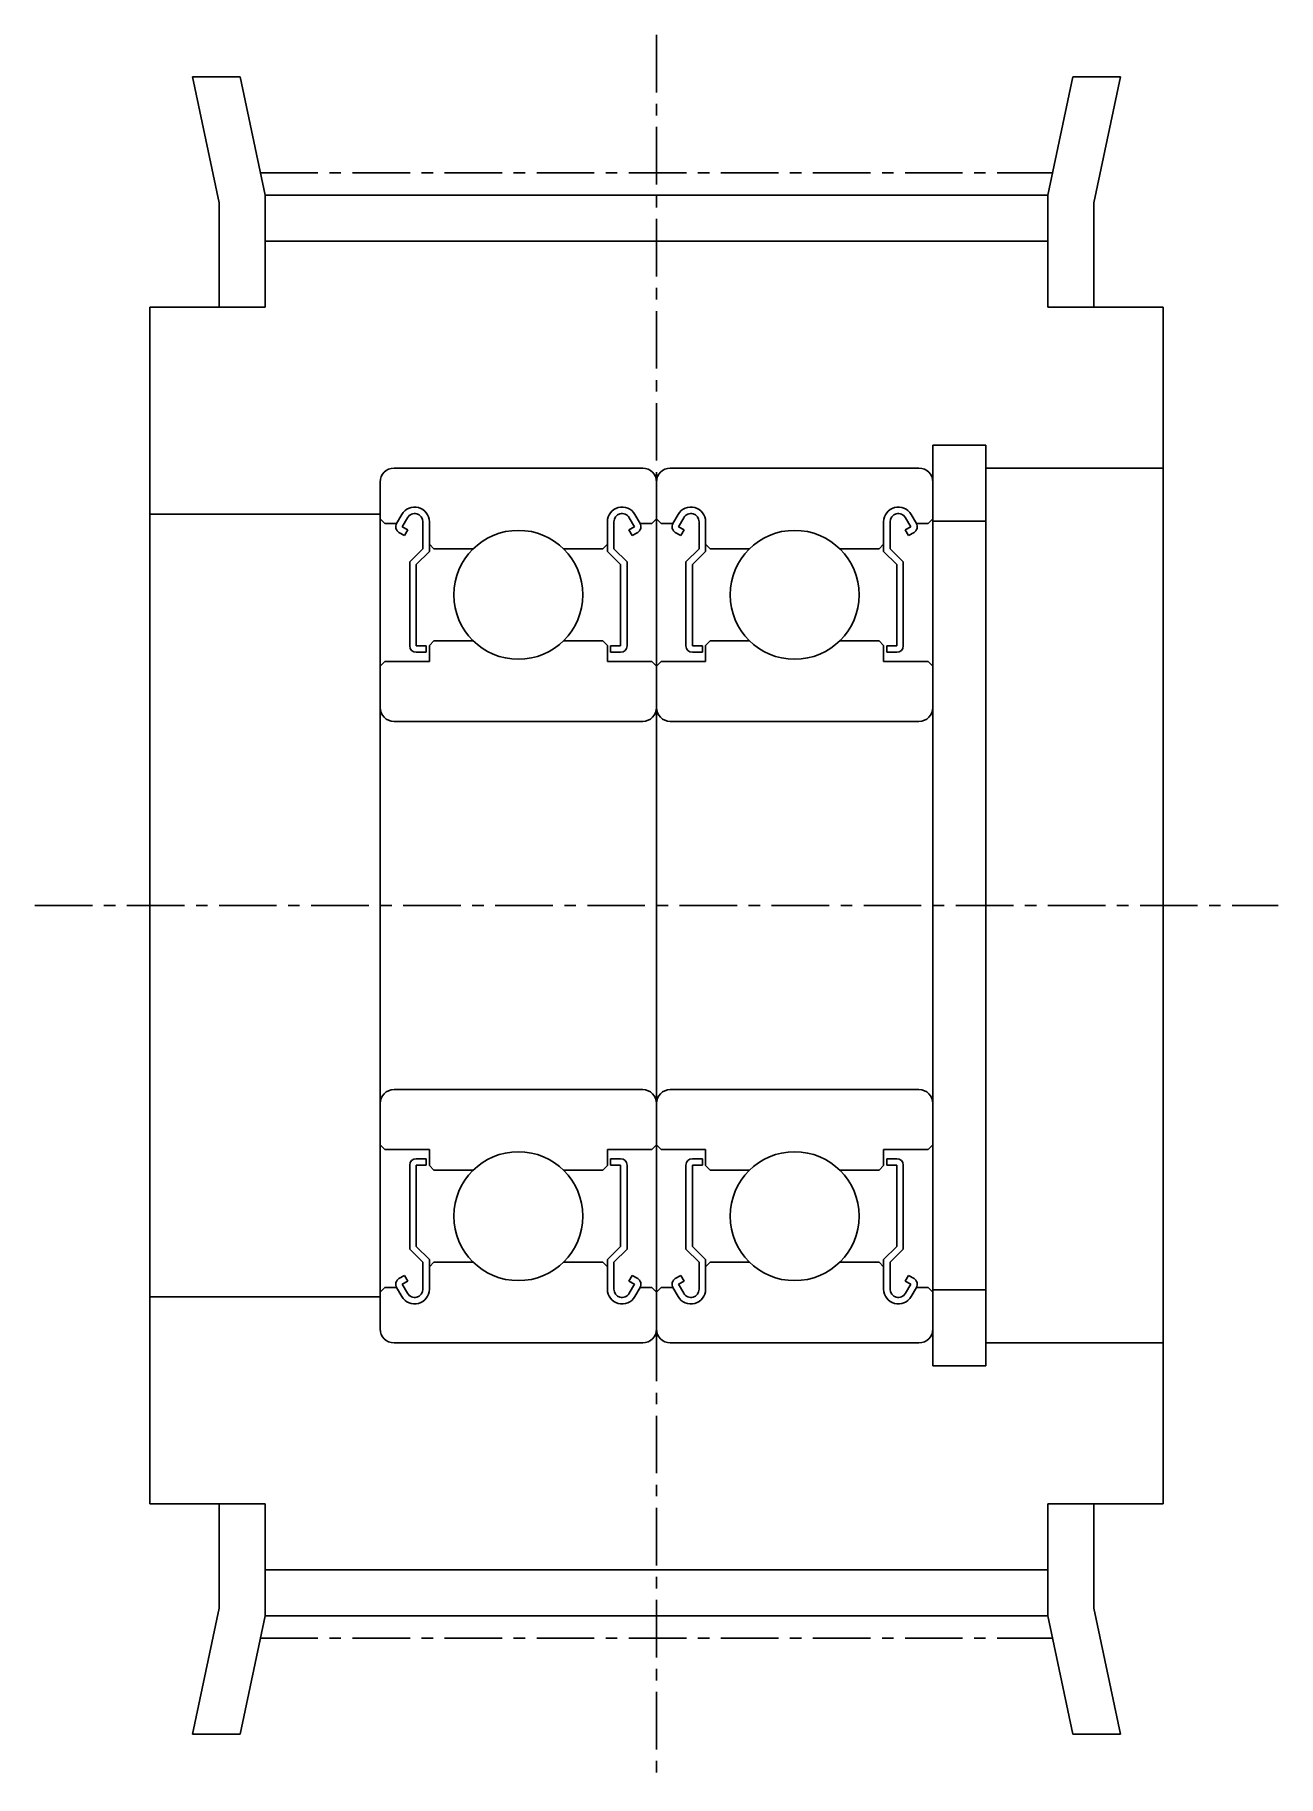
# Model space of a CAD drawing. Extents: x 5 to 103, y 5 to 109.
# Drawn here: x 76.5 to 103.5, y 71.09 to 108.91 of the extents above; entities outside this region: 2.
import ezdxf

# ---------------------------------------------------------------- set-up
doc = ezdxf.new("R2010")
doc.units = 0
doc.linetypes.add('CENTER', pattern=[2, 1.25, -0.25, 0.25, -0.25])
doc.layers.get('0').update_dxf_attribs({"linetype": 'CONTINUOUS'})
doc.layers.add('CENTER', color=1, linetype='CENTER')

msp = doc.modelspace()

# ---------------------------------------------------------------- linework, layer by layer
at = {"color": 7, "linetype": 'CONTINUOUS'}
for p, q in [((79.922, 108), (80.5, 105.268)), ((79.922, 108), (80.957, 108)), ((80.957, 108), (81.5, 105.435)), ((99.043, 108), (98.5, 105.435)), ((100.078, 108), (99.043, 108)), ((100.078, 108), (99.5, 105.268)), ((80.5, 105.268), (80.5, 103)), ((81.5, 105.435), (98.5, 105.435)), ((81.5, 105.435), (81.5, 103)), ((98.5, 105.435), (98.5, 103)), ((99.5, 105.268), (99.5, 103)), ((81.5, 104.435), (98.5, 104.435)), ((79, 103), (81.5, 103)), ((79, 103), (79, 77)), ((101, 103), (98.5, 103)), ((101, 103), (101, 77)), ((96, 80), (96, 100)), ((96, 100), (97.15, 100)), ((97.15, 100), (97.15, 80)), ((84.3, 99.5), (89.7, 99.5)), ((90.3, 99.5), (95.7, 99.5)), ((97.15, 99.5), (101, 99.5)), ((97.487, 99.5), (97.487, 99.5)), ((97.825, 99.5), (97.825, 99.5)), ((84, 99.2), (84, 90)), ((90, 99.2), (90, 90)), ((90, 99.2), (90, 90)), ((96, 99.2), (96, 90)), ((84, 98.5), (79, 98.5)), ((84, 98.4), (84.1, 98.3)), ((84.356, 98.3), (84.472, 98.496)), ((84.479, 98.229), (84.595, 98.425)), ((89.521, 98.229), (89.405, 98.425)), ((89.644, 98.3), (89.528, 98.496)), ((90, 98.4), (89.9, 98.3)), ((90, 98.4), (90.1, 98.3)), ((90.356, 98.3), (90.472, 98.496)), ((90.479, 98.229), (90.595, 98.425)), ((95.521, 98.229), (95.405, 98.425)), ((95.644, 98.3), (95.528, 98.496)), ((96, 98.4), (95.9, 98.3)), ((84.1, 98.3), (84.356, 98.3)), ((84.408, 98.106), (84.531, 98.035)), ((84.602, 98.158), (84.479, 98.229)), ((84.531, 98.035), (84.602, 98.158)), ((84.924, 98.337), (84.924, 97.75)), ((85.067, 98.337), (85.067, 97.691)), ((88.933, 98.337), (88.933, 97.691)), ((89.076, 98.337), (89.076, 97.75)), ((89.398, 98.158), (89.521, 98.229)), ((89.469, 98.035), (89.398, 98.158)), ((89.592, 98.106), (89.469, 98.035)), ((89.9, 98.3), (89.644, 98.3)), ((90.1, 98.3), (90.356, 98.3)), ((90.408, 98.106), (90.531, 98.035)), ((90.602, 98.158), (90.479, 98.229)), ((90.531, 98.035), (90.602, 98.158)), ((90.924, 98.337), (90.924, 97.75)), ((91.067, 98.337), (91.067, 97.691)), ((94.933, 98.337), (94.933, 97.691)), ((95.076, 98.337), (95.076, 97.75)), ((95.398, 98.158), (95.521, 98.229)), ((95.469, 98.035), (95.398, 98.158)), ((95.592, 98.106), (95.469, 98.035)), ((95.9, 98.3), (95.644, 98.3)), ((96, 98.35), (97.15, 98.35)), ((84.924, 97.75), (84.64, 97.466)), ((85.067, 97.691), (84.782, 97.407)), ((85.067, 97.85), (85.167, 97.75)), ((85.167, 97.75), (86.02, 97.75)), ((88.833, 97.75), (87.98, 97.75)), ((88.933, 97.85), (88.833, 97.75)), ((88.933, 97.691), (89.218, 97.407)), ((89.076, 97.75), (89.36, 97.466)), ((90.924, 97.75), (90.64, 97.466)), ((91.067, 97.691), (90.782, 97.407)), ((91.067, 97.85), (91.167, 97.75)), ((91.167, 97.75), (92.02, 97.75)), ((94.833, 97.75), (93.98, 97.75)), ((94.933, 97.85), (94.833, 97.75)), ((94.933, 97.691), (95.218, 97.407)), ((95.076, 97.75), (95.36, 97.466)), ((84.64, 97.466), (84.64, 95.642)), ((84.782, 95.642), (84.782, 97.407)), ((89.218, 95.642), (89.218, 97.407)), ((89.36, 97.466), (89.36, 95.642)), ((90.64, 97.466), (90.64, 95.642)), ((90.782, 95.642), (90.782, 97.407)), ((95.218, 95.642), (95.218, 97.407)), ((95.36, 97.466), (95.36, 95.642)), ((90, 96.9), (90, 96.9)), ((96, 96.9), (96, 96.9)), ((85.067, 95.65), (85.167, 95.75)), ((85.167, 95.75), (86.02, 95.75)), ((88.833, 95.75), (87.98, 95.75)), ((88.933, 95.65), (88.833, 95.75)), ((91.067, 95.65), (91.167, 95.75)), ((91.167, 95.75), (92.02, 95.75)), ((94.833, 95.75), (93.98, 95.75)), ((94.933, 95.65), (94.833, 95.75)), ((84.996, 95.642), (84.782, 95.642)), ((84.782, 95.5), (84.996, 95.5)), ((84.996, 95.5), (84.996, 95.642)), ((85.067, 95.3), (85.067, 95.65)), ((88.933, 95.3), (88.933, 95.65)), ((89.004, 95.642), (89.218, 95.642)), ((89.004, 95.5), (89.004, 95.642)), ((89.218, 95.5), (89.004, 95.5)), ((90.996, 95.642), (90.782, 95.642)), ((90.782, 95.5), (90.996, 95.5)), ((90.996, 95.5), (90.996, 95.642)), ((91.067, 95.3), (91.067, 95.65)), ((94.933, 95.3), (94.933, 95.65)), ((95.004, 95.5), (95.004, 95.642)), ((95.004, 95.642), (95.218, 95.642)), ((95.218, 95.5), (95.004, 95.5)), ((84, 95.2), (84.1, 95.3)), ((84.1, 95.3), (85.067, 95.3)), ((89.9, 95.3), (88.933, 95.3)), ((90, 95.2), (89.9, 95.3)), ((90, 95.2), (90.1, 95.3)), ((90.1, 95.3), (91.067, 95.3)), ((95.9, 95.3), (94.933, 95.3)), ((96, 95.2), (95.9, 95.3)), ((90, 94.6), (90, 94.6)), ((96, 94.6), (96, 94.6)), ((89.7, 94), (84.3, 94)), ((95.7, 94), (90.3, 94)), ((84, 80.8), (84, 90)), ((90, 80.8), (90, 90)), ((90, 80.8), (90, 90)), ((96, 80.8), (96, 90)), ((89.7, 86), (84.3, 86)), ((95.7, 86), (90.3, 86)), ((84, 84.8), (84.1, 84.7)), ((90, 84.8), (89.9, 84.7)), ((90, 84.8), (90.1, 84.7)), ((96, 84.8), (95.9, 84.7)), ((84.1, 84.7), (85.067, 84.7)), ((84.782, 84.5), (84.996, 84.5)), ((84.996, 84.5), (84.996, 84.358)), ((85.067, 84.7), (85.067, 84.35)), ((88.933, 84.7), (88.933, 84.35)), ((89.9, 84.7), (88.933, 84.7)), ((89.004, 84.5), (89.004, 84.358)), ((89.218, 84.5), (89.004, 84.5)), ((90.1, 84.7), (91.067, 84.7)), ((90.782, 84.5), (90.996, 84.5)), ((90.996, 84.5), (90.996, 84.358)), ((91.067, 84.7), (91.067, 84.35)), ((95.9, 84.7), (94.933, 84.7)), ((94.933, 84.7), (94.933, 84.35)), ((95.218, 84.5), (95.004, 84.5)), ((95.004, 84.5), (95.004, 84.358)), ((84.64, 82.534), (84.64, 84.358)), ((84.782, 84.358), (84.782, 82.593)), ((84.996, 84.358), (84.782, 84.358)), ((85.067, 84.35), (85.167, 84.25)), ((85.167, 84.25), (86.02, 84.25)), ((88.833, 84.25), (87.98, 84.25)), ((88.933, 84.35), (88.833, 84.25)), ((89.004, 84.358), (89.218, 84.358)), ((89.218, 84.358), (89.218, 82.593)), ((89.36, 82.534), (89.36, 84.358)), ((90.64, 82.534), (90.64, 84.358)), ((90.996, 84.358), (90.782, 84.358)), ((90.782, 84.358), (90.782, 82.593)), ((91.067, 84.35), (91.167, 84.25)), ((91.167, 84.25), (92.02, 84.25)), ((94.833, 84.25), (93.98, 84.25)), ((94.933, 84.35), (94.833, 84.25)), ((95.004, 84.358), (95.218, 84.358)), ((95.218, 84.358), (95.218, 82.593)), ((95.36, 82.534), (95.36, 84.358)), ((84.924, 82.25), (84.64, 82.534)), ((85.067, 82.309), (84.782, 82.593)), ((88.933, 82.309), (89.218, 82.593)), ((89.076, 82.25), (89.36, 82.534)), ((90.924, 82.25), (90.64, 82.534)), ((91.067, 82.309), (90.782, 82.593)), ((94.933, 82.309), (95.218, 82.593)), ((95.076, 82.25), (95.36, 82.534)), ((84.924, 81.663), (84.924, 82.25)), ((85.067, 81.663), (85.067, 82.309)), ((85.067, 82.15), (85.167, 82.25)), ((85.167, 82.25), (86.02, 82.25)), ((88.833, 82.25), (87.98, 82.25)), ((88.933, 82.15), (88.833, 82.25)), ((88.933, 81.663), (88.933, 82.309)), ((89.076, 81.663), (89.076, 82.25)), ((90.924, 81.663), (90.924, 82.25)), ((91.067, 81.663), (91.067, 82.309)), ((91.067, 82.15), (91.167, 82.25)), ((91.167, 82.25), (92.02, 82.25)), ((94.833, 82.25), (93.98, 82.25)), ((94.933, 82.15), (94.833, 82.25)), ((94.933, 81.663), (94.933, 82.309)), ((95.076, 81.663), (95.076, 82.25)), ((84.408, 81.894), (84.531, 81.965)), ((84.602, 81.842), (84.479, 81.771)), ((84.479, 81.771), (84.595, 81.575)), ((84.531, 81.965), (84.602, 81.842)), ((89.469, 81.965), (89.398, 81.842)), ((89.398, 81.842), (89.521, 81.771)), ((89.521, 81.771), (89.405, 81.575)), ((89.592, 81.894), (89.469, 81.965)), ((90.408, 81.894), (90.531, 81.965)), ((90.602, 81.842), (90.479, 81.771)), ((90.479, 81.771), (90.595, 81.575)), ((90.531, 81.965), (90.602, 81.842)), ((95.469, 81.965), (95.398, 81.842)), ((95.398, 81.842), (95.521, 81.771)), ((95.521, 81.771), (95.405, 81.575)), ((95.592, 81.894), (95.469, 81.965)), ((84, 81.5), (79, 81.5)), ((84, 81.6), (84.1, 81.7)), ((84.1, 81.7), (84.356, 81.7)), ((84.356, 81.7), (84.472, 81.504)), ((89.644, 81.7), (89.528, 81.504)), ((89.9, 81.7), (89.644, 81.7)), ((90, 81.6), (89.9, 81.7)), ((90, 81.6), (90.1, 81.7)), ((90.1, 81.7), (90.356, 81.7)), ((90.356, 81.7), (90.472, 81.504)), ((95.644, 81.7), (95.528, 81.504)), ((95.9, 81.7), (95.644, 81.7)), ((96, 81.6), (95.9, 81.7)), ((96, 81.65), (97.15, 81.65)), ((84.3, 80.5), (89.7, 80.5)), ((90.3, 80.5), (95.7, 80.5)), ((97.15, 80.5), (101, 80.5)), ((96, 80), (97.15, 80)), ((79, 77), (81.5, 77)), ((80.5, 74.732), (80.5, 77)), ((81.5, 74.565), (81.5, 77)), ((101, 77), (98.5, 77)), ((98.5, 74.565), (98.5, 77)), ((99.5, 74.732), (99.5, 77)), ((81.5, 75.565), (98.5, 75.565)), ((79.922, 72), (80.5, 74.732)), ((80.957, 72), (81.5, 74.565)), ((81.5, 74.565), (98.5, 74.565)), ((99.043, 72), (98.5, 74.565)), ((100.078, 72), (99.5, 74.732)), ((79.922, 72), (80.957, 72)), ((100.078, 72), (99.043, 72))]:
    msp.add_line(p, q, dxfattribs=at)
for centre in [(87, 96.75), (93, 96.75), (87, 83.25), (93, 83.25)]:
    msp.add_circle(centre, 1.4, dxfattribs=at)
for centre, radius, start, end in [((84.3, 99.2), 0.3, 90, 180), ((89.7, 99.2), 0.3, 0, 90), ((90.3, 99.2), 0.3, 90, 180), ((95.7, 99.2), 0.3, 0, 90), ((84.748, 98.337), 0.319, 0, 150.0003), ((84.748, 98.337), 0.177, 0, 150.0032), ((89.252, 98.337), 0.319, 29.9997, 180), ((89.252, 98.337), 0.177, 29.9968, 180), ((90.748, 98.337), 0.319, 0, 150.0003), ((90.748, 98.337), 0.177, 0, 150.0032), ((95.252, 98.337), 0.319, 29.9997, 180), ((95.252, 98.337), 0.177, 29.9968, 180), ((84.479, 98.229), 0.142, 149.9903, 240.0019), ((89.521, 98.229), 0.142, 299.9981, 30.0097), ((90.479, 98.229), 0.142, 149.9903, 240.0019), ((95.521, 98.229), 0.142, 299.9981, 30.0097), ((84.782, 95.642), 0.142, 180.0001, 270), ((89.218, 95.642), 0.142, 270, 359.9999), ((90.782, 95.642), 0.142, 180.0001, 270), ((95.218, 95.642), 0.142, 270, 359.9999), ((84.3, 94.3), 0.3, 180, 270), ((89.7, 94.3), 0.3, 270, 0), ((90.3, 94.3), 0.3, 180, 270), ((95.7, 94.3), 0.3, 270, 0), ((84.3, 85.7), 0.3, 90, 180), ((89.7, 85.7), 0.3, 0, 90), ((90.3, 85.7), 0.3, 90, 180), ((95.7, 85.7), 0.3, 0, 90), ((84.782, 84.358), 0.142, 90, 179.9999), ((89.218, 84.358), 0.142, 0.0001, 90), ((90.782, 84.358), 0.142, 90, 179.9999), ((95.218, 84.358), 0.142, 0.0001, 90), ((84.479, 81.771), 0.142, 119.9981, 210.0097), ((89.521, 81.771), 0.142, 329.9903, 60.0019), ((90.479, 81.771), 0.142, 119.9981, 210.0097), ((95.521, 81.771), 0.142, 329.9903, 60.0019), ((84.748, 81.663), 0.319, 209.9997, 0), ((84.748, 81.663), 0.177, 209.9968, 0), ((89.252, 81.663), 0.319, 180, 330.0003), ((89.252, 81.663), 0.177, 180, 330.0032), ((90.748, 81.663), 0.319, 209.9997, 0), ((90.748, 81.663), 0.177, 209.9968, 0), ((95.252, 81.663), 0.319, 180, 330.0003), ((95.252, 81.663), 0.177, 180, 330.0032), ((84.3, 80.8), 0.3, 180, 270), ((89.7, 80.8), 0.3, 270, 0), ((90.3, 80.8), 0.3, 180, 270), ((95.7, 80.8), 0.3, 270, 0)]:
    msp.add_arc(centre, radius, start, end, dxfattribs=at)
at = {"layer": 'CENTER', "color": 1, "linetype": 'CENTER'}
for p, q in [((90, 108.915), (90, 71.085)), ((81.398, 105.915), (98.602, 105.915)), ((76.5, 90), (103.5, 90)), ((81.398, 74.085), (98.602, 74.085))]:
    msp.add_line(p, q, dxfattribs=at)

# ---------------------------------------------------------------- texts
at = {"color": 7, "linetype": 'CONTINUOUS'}
for s, p in [('AHTF20-S5M150', (5, 12.5)), ('AHTF20S5M150', (5, 5))]:
    msp.add_text(s, height=2, dxfattribs=at).set_placement(p)

doc.saveas('drawing.dxf')
